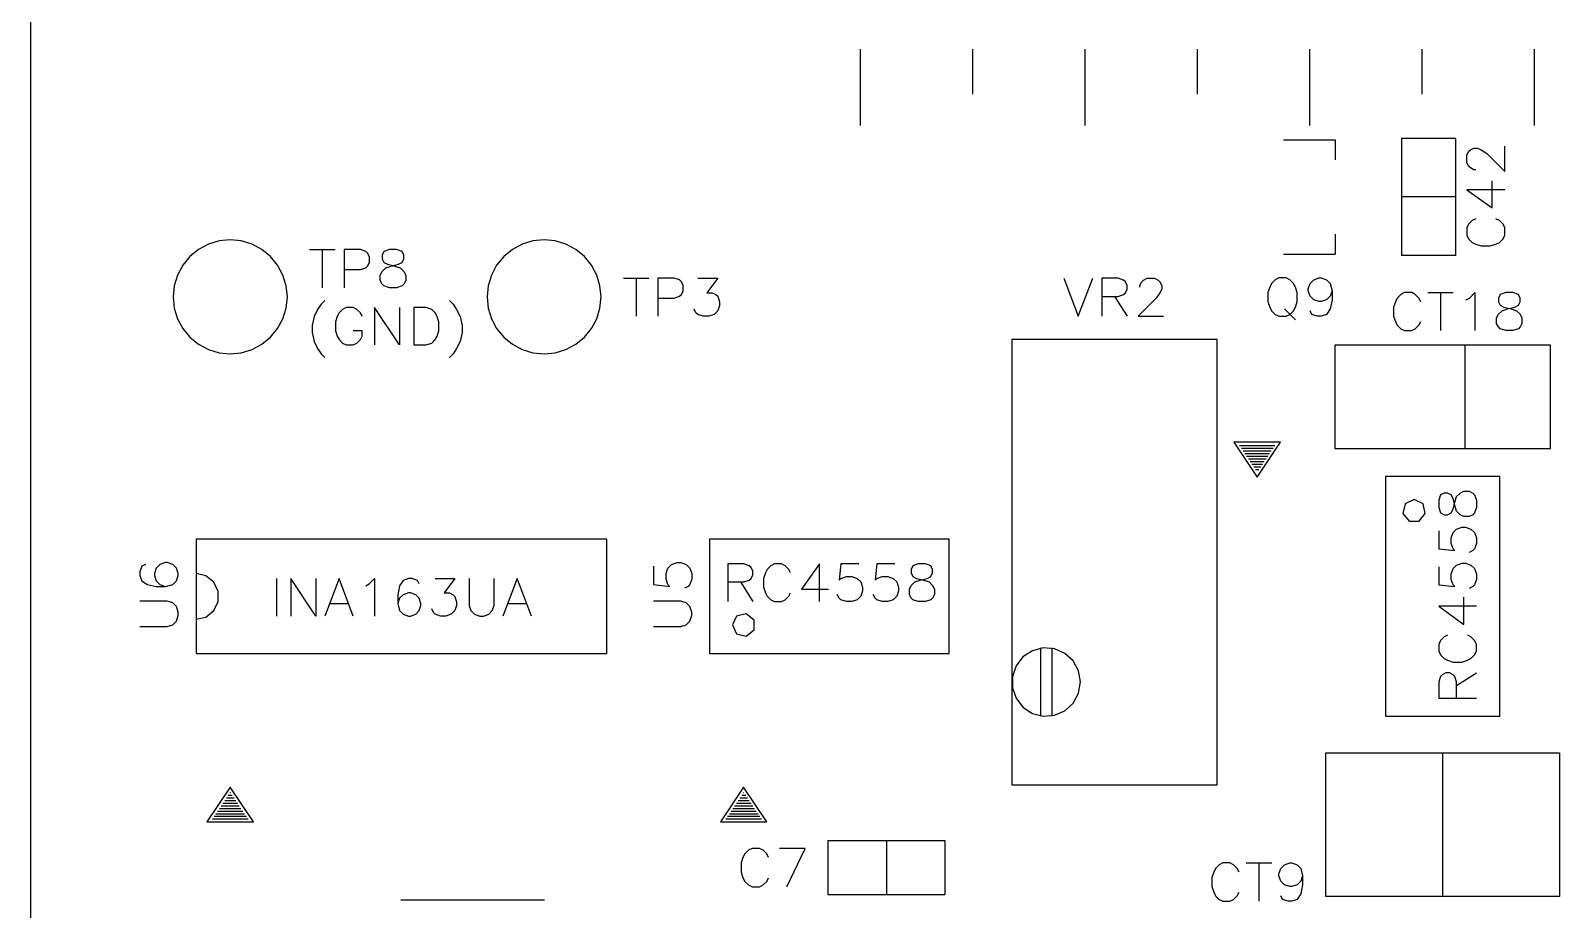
# Model space of a CAD drawing. Extents: x 295 to 953, y 10 to 290.
# Drawn here: x 580.5 to 648.5, y 142.3 to 181.4 of the extents above; entities that cross this region are included whole.
import ezdxf

# ---------------------------------------------------------------- set-up
doc = ezdxf.new("R2010")
doc.units = 0
doc.header["$LTSCALE"] = 5
doc.header["$MEASUREMENT"] = 0
doc.layers.add('130409_DV-DPH-A6_TSK', color=10, linetype='CONTINUOUS')

msp = doc.modelspace()

# ---------------------------------------------------------------- linework, layer by layer
at = {"layer": '130409_DV-DPH-A6_TSK', "color": 7}
for p, q in [((580.478, 263.877), (580.478, 75.882)), ((580.478, 263.877), (580.478, 75.882)), ((617.414, 180.601), (617.414, 177.197)), ((622.413, 180.601), (622.413, 178.599)), ((627.417, 180.601), (627.417, 177.197)), ((632.415, 180.601), (632.415, 178.599)), ((637.414, 180.601), (637.414, 177.197)), ((642.413, 180.601), (642.413, 178.599)), ((647.417, 180.601), (647.417, 177.197)), ((636.256, 176.567), (638.557, 176.567)), ((638.557, 176.567), (638.557, 175.668)), ((641.504, 176.618), (641.504, 171.421)), ((643.906, 176.618), (641.504, 176.618)), ((643.906, 176.618), (643.906, 171.421)), ((644.414, 175.876), (644.496, 176.039)), ((644.414, 175.551), (644.414, 175.876)), ((644.496, 176.039), (644.577, 176.12)), ((644.577, 176.12), (644.734, 176.196)), ((644.734, 176.196), (644.897, 176.196)), ((644.897, 176.196), (645.06, 176.12)), ((645.06, 176.12), (645.303, 175.958)), ((645.303, 175.958), (646.111, 175.15)), ((646.111, 175.15), (646.111, 176.278)), ((644.496, 175.394), (644.414, 175.551)), ((644.577, 175.312), (644.496, 175.394)), ((644.734, 175.231), (644.577, 175.312)), ((644.816, 175.231), (644.734, 175.231)), ((646.111, 174.342), (644.414, 174.342)), ((644.414, 174.342), (645.542, 173.534)), ((645.542, 173.534), (645.542, 174.743)), ((643.906, 174.022), (641.504, 174.022)), ((644.658, 172.97), (644.496, 172.808)), ((644.816, 173.052), (644.658, 172.97)), ((645.867, 172.97), (645.705, 173.052)), ((646.03, 172.808), (645.867, 172.97)), ((638.557, 172.371), (638.557, 171.472)), ((644.496, 172.808), (644.414, 172.645)), ((644.414, 172.645), (644.414, 172.325)), ((644.414, 172.325), (644.496, 172.163)), ((646.111, 172.645), (646.03, 172.808)), ((646.03, 172.163), (646.111, 172.325)), ((646.111, 172.325), (646.111, 172.645)), ((587.955, 171.685), (587.569, 171.37)), ((588.392, 171.919), (587.955, 171.685)), ((588.87, 172.066), (588.392, 171.919)), ((589.368, 172.117), (588.87, 172.066)), ((589.86, 172.066), (589.368, 172.117)), ((590.338, 171.919), (589.86, 172.066)), ((590.775, 171.685), (590.338, 171.919)), ((591.161, 171.37), (590.775, 171.685)), ((592.898, 171.68), (594.031, 171.68)), ((593.462, 171.68), (593.462, 169.983)), ((595.159, 171.68), (594.432, 171.68)), ((594.432, 171.68), (594.432, 169.983)), ((595.403, 171.599), (595.159, 171.68)), ((595.484, 171.518), (595.403, 171.599)), ((595.565, 171.355), (595.484, 171.518)), ((596.21, 171.599), (596.129, 171.436)), ((596.454, 171.68), (596.21, 171.599)), ((596.774, 171.68), (596.454, 171.68)), ((597.018, 171.599), (596.774, 171.68)), ((597.099, 171.436), (597.018, 171.599)), ((601.925, 171.685), (601.539, 171.37)), ((602.362, 171.919), (601.925, 171.685)), ((602.84, 172.066), (602.362, 171.919)), ((603.338, 172.117), (602.84, 172.066)), ((603.83, 172.066), (603.338, 172.117)), ((604.308, 171.919), (603.83, 172.066)), ((604.745, 171.685), (604.308, 171.919)), ((605.131, 171.37), (604.745, 171.685)), ((644.496, 172.163), (644.658, 172)), ((644.658, 172), (644.816, 171.919)), ((644.816, 171.919), (645.06, 171.843)), ((645.06, 171.843), (645.461, 171.843)), ((645.461, 171.843), (645.705, 171.919)), ((645.705, 171.919), (645.867, 172)), ((645.867, 172), (646.03, 172.163)), ((587.254, 170.984), (587.021, 170.547)), ((587.569, 171.37), (587.254, 170.984)), ((591.476, 170.984), (591.161, 171.37)), ((591.709, 170.547), (591.476, 170.984)), ((595.159, 170.791), (595.403, 170.872)), ((595.403, 170.872), (595.484, 170.949)), ((595.484, 170.949), (595.565, 171.111)), ((595.565, 171.111), (595.565, 171.355)), ((596.129, 171.436), (596.129, 171.274)), ((596.129, 171.274), (596.21, 171.111)), ((596.129, 170.71), (596.292, 170.872)), ((596.21, 171.111), (596.373, 171.03)), ((596.292, 170.872), (596.535, 170.949)), ((596.373, 171.03), (596.698, 170.949)), ((596.535, 170.949), (596.855, 171.03)), ((596.698, 170.949), (596.937, 170.872)), ((596.855, 171.03), (597.018, 171.111)), ((596.937, 170.872), (597.099, 170.71)), ((597.018, 171.111), (597.099, 171.274)), ((597.099, 171.274), (597.099, 171.436)), ((601.224, 170.984), (600.991, 170.547)), ((601.539, 171.37), (601.224, 170.984)), ((605.446, 170.984), (605.131, 171.37)), ((605.679, 170.547), (605.446, 170.984)), ((636.256, 171.472), (638.557, 171.472)), ((643.906, 171.421), (641.504, 171.421)), ((587.021, 170.547), (586.873, 170.07)), ((591.857, 170.07), (591.709, 170.547)), ((594.432, 170.791), (595.159, 170.791)), ((596.048, 170.547), (596.129, 170.71)), ((596.048, 170.303), (596.048, 170.547)), ((596.129, 170.141), (596.048, 170.303)), ((597.099, 170.71), (597.181, 170.547)), ((597.181, 170.303), (597.099, 170.141)), ((597.181, 170.547), (597.181, 170.303)), ((600.991, 170.547), (600.843, 170.07)), ((605.827, 170.07), (605.679, 170.547)), ((606.868, 170.41), (608.001, 170.41)), ((607.432, 170.41), (607.432, 168.713)), ((609.129, 170.41), (608.402, 170.41)), ((608.402, 170.41), (608.402, 168.713)), ((609.373, 170.329), (609.129, 170.41)), ((609.454, 170.248), (609.373, 170.329)), ((609.535, 170.085), (609.454, 170.248)), ((610.18, 170.41), (611.069, 170.41)), ((611.069, 170.41), (610.587, 169.76)), ((626.472, 170.405), (627.122, 168.713)), ((627.122, 168.713), (627.767, 170.405)), ((628.895, 170.405), (628.169, 170.405)), ((628.169, 170.405), (628.169, 168.713)), ((629.139, 170.324), (628.895, 170.405)), ((629.22, 170.248), (629.139, 170.324)), ((629.301, 170.085), (629.22, 170.248)), ((629.865, 170.085), (629.947, 170.248)), ((629.947, 170.248), (630.028, 170.324)), ((630.028, 170.324), (630.19, 170.405)), ((630.19, 170.405), (630.51, 170.405)), ((630.51, 170.405), (630.673, 170.324)), ((630.673, 170.324), (630.754, 170.248)), ((630.754, 170.248), (630.836, 170.085)), ((635.728, 170.176), (635.646, 170.014)), ((635.89, 170.339), (635.728, 170.176)), ((636.053, 170.42), (635.89, 170.339)), ((636.378, 170.42), (636.053, 170.42)), ((636.54, 170.339), (636.378, 170.42)), ((636.703, 170.176), (636.54, 170.339)), ((636.784, 170.014), (636.703, 170.176)), ((637.358, 169.933), (637.44, 170.176)), ((637.44, 170.176), (637.602, 170.339)), ((637.602, 170.339), (637.846, 170.42)), ((637.846, 170.42), (637.927, 170.42)), ((637.927, 170.42), (638.171, 170.339)), ((638.171, 170.339), (638.334, 170.176)), ((638.334, 170.176), (638.415, 169.851)), ((586.873, 170.07), (586.828, 169.577)), ((586.828, 169.577), (586.873, 169.079)), ((591.908, 169.577), (591.857, 170.07)), ((591.857, 169.079), (591.908, 169.577)), ((596.21, 170.06), (596.129, 170.141)), ((596.454, 169.983), (596.21, 170.06)), ((596.774, 169.983), (596.454, 169.983)), ((597.018, 170.06), (596.774, 169.983)), ((597.099, 170.141), (597.018, 170.06)), ((600.843, 170.07), (600.798, 169.577)), ((600.798, 169.577), (600.843, 169.079)), ((605.878, 169.577), (605.827, 170.07)), ((605.827, 169.079), (605.878, 169.577)), ((608.402, 169.521), (609.129, 169.521)), ((609.129, 169.521), (609.373, 169.602)), ((609.373, 169.602), (609.454, 169.679)), ((609.454, 169.679), (609.535, 169.841)), ((609.535, 169.841), (609.535, 170.085)), ((610.587, 169.76), (610.825, 169.76)), ((610.825, 169.76), (610.988, 169.679)), ((610.988, 169.679), (611.069, 169.602)), ((611.069, 169.602), (611.151, 169.359)), ((628.169, 169.597), (628.895, 169.597)), ((628.732, 169.597), (629.301, 168.713)), ((628.895, 169.597), (629.139, 169.679)), ((629.139, 169.679), (629.22, 169.76)), ((629.22, 169.76), (629.301, 169.922)), ((629.301, 169.922), (629.301, 170.085)), ((630.592, 169.516), (629.784, 168.713)), ((629.865, 170.004), (629.865, 170.085)), ((630.754, 169.76), (630.592, 169.516)), ((630.836, 169.922), (630.754, 169.76)), ((630.836, 170.085), (630.836, 169.922)), ((635.646, 170.014), (635.565, 169.77)), ((635.565, 169.77), (635.565, 169.364)), ((636.866, 169.77), (636.784, 170.014)), ((636.866, 169.364), (636.866, 169.77)), ((637.358, 169.851), (637.358, 169.933)), ((637.44, 169.608), (637.358, 169.851)), ((637.602, 169.445), (637.44, 169.608)), ((638.334, 169.608), (638.171, 169.445)), ((638.415, 169.851), (638.334, 169.608)), ((638.415, 169.851), (638.415, 169.445)), ((641.321, 169.521), (641.239, 169.359)), ((641.483, 169.684), (641.321, 169.521)), ((641.641, 169.765), (641.483, 169.684)), ((641.966, 169.765), (641.641, 169.765)), ((642.123, 169.684), (641.966, 169.765)), ((642.286, 169.521), (642.123, 169.684)), ((642.367, 169.359), (642.286, 169.521)), ((642.687, 169.765), (643.815, 169.765)), ((643.251, 169.765), (643.251, 168.073)), ((644.379, 169.44), (644.536, 169.521)), ((644.536, 169.521), (644.78, 169.765)), ((644.78, 169.765), (644.78, 168.073)), ((645.903, 169.684), (645.827, 169.521)), ((645.827, 169.521), (645.827, 169.359)), ((646.147, 169.765), (645.903, 169.684)), ((646.467, 169.765), (646.147, 169.765)), ((646.711, 169.684), (646.467, 169.765)), ((646.792, 169.521), (646.711, 169.684)), ((646.792, 169.359), (646.792, 169.521)), ((586.873, 169.079), (587.021, 168.602)), ((591.709, 168.602), (591.857, 169.079)), ((593.254, 169.018), (593.096, 168.703)), ((593.411, 169.257), (593.254, 169.018)), ((593.574, 169.414), (593.411, 169.257)), ((594.209, 168.861), (594.128, 168.703)), ((594.366, 169.018), (594.209, 168.861)), ((594.524, 169.1), (594.366, 169.018)), ((594.844, 169.1), (594.524, 169.1)), ((595.001, 169.018), (594.844, 169.1)), ((595.159, 168.861), (595.001, 169.018)), ((595.24, 168.703), (595.159, 168.861)), ((596.906, 167.433), (595.794, 169.1)), ((595.794, 169.1), (595.794, 167.433)), ((596.906, 169.1), (596.906, 167.433)), ((597.541, 169.1), (597.541, 167.433)), ((598.095, 169.1), (597.541, 169.1)), ((598.334, 169.018), (598.095, 169.1)), ((598.491, 168.861), (598.334, 169.018)), ((598.573, 168.703), (598.491, 168.861)), ((599.126, 169.414), (599.289, 169.257)), ((599.289, 169.257), (599.446, 169.018)), ((599.446, 169.018), (599.604, 168.703)), ((600.843, 169.079), (600.991, 168.602)), ((605.679, 168.602), (605.827, 169.079)), ((610.099, 168.871), (610.018, 169.033)), ((610.18, 168.79), (610.099, 168.871)), ((611.069, 168.952), (610.907, 168.79)), ((611.151, 169.196), (611.069, 168.952)), ((611.151, 169.359), (611.151, 169.196)), ((635.565, 169.364), (635.646, 169.12)), ((635.646, 169.12), (635.728, 168.957)), ((635.728, 168.957), (635.89, 168.795)), ((635.89, 168.795), (636.053, 168.713)), ((636.297, 169.039), (636.784, 168.551)), ((636.378, 168.713), (636.54, 168.795)), ((636.54, 168.795), (636.703, 168.957)), ((636.703, 168.957), (636.784, 169.12)), ((636.784, 169.12), (636.866, 169.364)), ((637.521, 168.795), (637.44, 168.957)), ((637.765, 168.713), (637.521, 168.795)), ((637.846, 169.364), (637.602, 169.445)), ((637.927, 169.364), (637.846, 169.364)), ((638.171, 169.445), (637.927, 169.364)), ((638.171, 168.795), (637.927, 168.713)), ((638.334, 169.039), (638.171, 168.795)), ((638.415, 169.445), (638.334, 169.039)), ((641.239, 169.359), (641.158, 169.12)), ((641.158, 169.12), (641.158, 168.719)), ((645.745, 168.637), (645.827, 168.8)), ((645.827, 169.359), (645.903, 169.201)), ((645.827, 168.8), (645.984, 168.957)), ((645.903, 169.201), (646.065, 169.12)), ((645.984, 168.957), (646.228, 169.039)), ((646.065, 169.12), (646.385, 169.039)), ((646.228, 169.039), (646.548, 169.12)), ((646.385, 169.039), (646.629, 168.957)), ((646.548, 169.12), (646.711, 169.201)), ((646.629, 168.957), (646.792, 168.8)), ((646.711, 169.201), (646.792, 169.359)), ((646.792, 168.8), (646.868, 168.637)), ((587.021, 168.602), (587.254, 168.165)), ((587.254, 168.165), (587.569, 167.779)), ((591.161, 167.779), (591.476, 168.165)), ((591.476, 168.165), (591.709, 168.602)), ((593.096, 168.703), (593.015, 168.307)), ((593.015, 168.307), (593.015, 167.987)), ((594.128, 168.703), (594.046, 168.465)), ((594.046, 168.465), (594.046, 168.068)), ((598.654, 168.465), (598.573, 168.703)), ((598.654, 168.068), (598.654, 168.465)), ((599.604, 168.703), (599.685, 168.307)), ((599.685, 168.307), (599.685, 167.987)), ((600.991, 168.602), (601.224, 168.165)), ((601.224, 168.165), (601.539, 167.779)), ((605.131, 167.779), (605.446, 168.165)), ((605.446, 168.165), (605.679, 168.602)), ((610.424, 168.713), (610.18, 168.79)), ((610.668, 168.713), (610.424, 168.713)), ((610.907, 168.79), (610.668, 168.713)), ((629.784, 168.713), (630.917, 168.713)), ((636.053, 168.713), (636.378, 168.713)), ((637.927, 168.713), (637.765, 168.713)), ((641.158, 168.719), (641.239, 168.475)), ((641.239, 168.475), (641.321, 168.317)), ((641.321, 168.317), (641.483, 168.155)), ((641.483, 168.155), (641.641, 168.073)), ((641.966, 168.073), (642.123, 168.155)), ((642.123, 168.155), (642.286, 168.317)), ((642.286, 168.317), (642.367, 168.475)), ((645.745, 168.393), (645.745, 168.637)), ((645.827, 168.236), (645.745, 168.393)), ((645.903, 168.155), (645.827, 168.236)), ((646.147, 168.073), (645.903, 168.155)), ((646.711, 168.155), (646.467, 168.073)), ((646.792, 168.236), (646.711, 168.155)), ((646.868, 168.393), (646.792, 168.236)), ((646.868, 168.637), (646.868, 168.393)), ((587.569, 167.779), (587.955, 167.464)), ((587.955, 167.464), (588.392, 167.23)), ((590.338, 167.23), (590.775, 167.464)), ((590.775, 167.464), (591.161, 167.779)), ((593.015, 167.987), (593.096, 167.591)), ((593.096, 167.591), (593.254, 167.271)), ((594.046, 168.068), (594.128, 167.83)), ((594.128, 167.83), (594.209, 167.672)), ((594.209, 167.672), (594.366, 167.509)), ((594.366, 167.509), (594.524, 167.433)), ((594.524, 167.433), (594.844, 167.433)), ((595.24, 168.068), (594.844, 168.068)), ((594.844, 167.433), (595.001, 167.509)), ((595.001, 167.509), (595.159, 167.672)), ((595.159, 167.672), (595.24, 167.83)), ((595.24, 167.83), (595.24, 168.068)), ((597.541, 167.433), (598.095, 167.433)), ((598.095, 167.433), (598.334, 167.509)), ((598.334, 167.509), (598.491, 167.672)), ((598.491, 167.672), (598.573, 167.83)), ((598.573, 167.83), (598.654, 168.068)), ((599.604, 167.591), (599.446, 167.271)), ((599.685, 167.987), (599.604, 167.591)), ((601.539, 167.779), (601.925, 167.464)), ((601.925, 167.464), (602.362, 167.23)), ((604.308, 167.23), (604.745, 167.464)), ((604.745, 167.464), (605.131, 167.779)), ((633.31, 167.672), (624.166, 167.672)), ((624.166, 167.672), (624.166, 147.86)), ((633.31, 147.86), (633.31, 167.672)), ((641.641, 168.073), (641.966, 168.073)), ((646.467, 168.073), (646.147, 168.073)), ((588.392, 167.23), (588.87, 167.083)), ((588.87, 167.083), (589.368, 167.037)), ((589.368, 167.037), (589.86, 167.083)), ((589.86, 167.083), (590.338, 167.23)), ((593.254, 167.271), (593.411, 167.037)), ((593.411, 167.037), (593.574, 166.874)), ((599.289, 167.037), (599.126, 166.874)), ((599.446, 167.271), (599.289, 167.037)), ((602.362, 167.23), (602.84, 167.083)), ((602.84, 167.083), (603.338, 167.037)), ((603.338, 167.037), (603.83, 167.083)), ((603.83, 167.083), (604.308, 167.23)), ((638.542, 167.428), (638.542, 162.831)), ((642.139, 167.428), (638.542, 167.428)), ((642.738, 167.428), (642.139, 167.428)), ((643.84, 167.428), (642.738, 167.428)), ((644.74, 167.428), (643.84, 167.428)), ((644.338, 162.831), (644.338, 167.428)), ((648.138, 167.428), (644.74, 167.428)), ((648.138, 162.831), (648.138, 167.428)), ((636.119, 163.1), (634.051, 163.1)), ((634.051, 163.1), (635.082, 161.551)), ((634.3, 162.953), (635.87, 162.953)), ((634.381, 162.836), (635.789, 162.836)), ((634.458, 162.714), (635.712, 162.714)), ((635.082, 161.551), (636.119, 163.1)), ((638.542, 162.831), (642.139, 162.831)), ((642.139, 162.831), (642.738, 162.831)), ((642.738, 162.831), (643.84, 162.831)), ((643.84, 162.831), (644.74, 162.831)), ((644.74, 162.831), (648.138, 162.831)), ((634.539, 162.597), (635.631, 162.597)), ((634.615, 162.48), (635.555, 162.48)), ((634.691, 162.363), (635.479, 162.363)), ((634.773, 162.247), (635.397, 162.247)), ((634.849, 162.13), (635.321, 162.13)), ((634.93, 162.013), (635.24, 162.013)), ((635.006, 161.896), (635.164, 161.896)), ((640.803, 161.576), (640.803, 152.432)), ((645.883, 161.576), (640.803, 161.576)), ((645.883, 150.908), (645.883, 161.576)), ((643.241, 160.763), (643.165, 160.519)), ((643.404, 160.839), (643.241, 160.763)), ((643.561, 160.839), (643.404, 160.839)), ((643.724, 160.763), (643.561, 160.839)), ((643.805, 160.601), (643.724, 160.763)), ((643.881, 160.443), (643.962, 160.682)), ((643.962, 160.682), (644.125, 160.839)), ((644.125, 160.839), (644.282, 160.921)), ((644.282, 160.921), (644.521, 160.921)), ((644.521, 160.921), (644.684, 160.839)), ((644.684, 160.839), (644.765, 160.763)), ((644.765, 160.763), (644.841, 160.519)), ((641.671, 160.367), (641.575, 159.935)), ((642.073, 160.56), (641.671, 160.367)), ((642.469, 160.367), (642.073, 160.56)), ((642.565, 159.935), (642.469, 160.367)), ((643.165, 160.519), (643.165, 160.199)), ((643.165, 160.199), (643.241, 159.961)), ((643.241, 159.961), (643.404, 159.879)), ((643.561, 159.879), (643.724, 159.961)), ((643.724, 159.961), (643.805, 160.123)), ((643.881, 160.281), (643.805, 160.601)), ((643.805, 160.123), (643.881, 160.443)), ((643.962, 160.042), (643.881, 160.281)), ((644.125, 159.879), (643.962, 160.042)), ((644.765, 159.961), (644.684, 159.879)), ((644.841, 160.199), (644.765, 159.961)), ((644.841, 160.519), (644.841, 160.199)), ((641.575, 159.935), (641.849, 159.59)), ((641.849, 159.59), (642.291, 159.59)), ((642.291, 159.59), (642.565, 159.935)), ((643.404, 159.879), (643.561, 159.879)), ((643.962, 159.239), (644.201, 159.321)), ((644.282, 159.803), (644.125, 159.879)), ((644.201, 159.321), (644.364, 159.321)), ((644.521, 159.803), (644.282, 159.803)), ((644.364, 159.321), (644.602, 159.239)), ((644.684, 159.879), (644.521, 159.803)), ((606.132, 158.782), (587.844, 158.782)), ((587.844, 158.782), (587.844, 153.702)), ((606.132, 153.702), (606.132, 158.782)), ((621.372, 158.782), (610.704, 158.782)), ((610.704, 158.782), (610.704, 153.702)), ((621.372, 153.702), (621.372, 158.782)), ((643.165, 159.163), (643.165, 158.36)), ((643.724, 158.843), (643.805, 159.082)), ((643.724, 158.599), (643.724, 158.843)), ((643.805, 158.36), (643.724, 158.599)), ((643.805, 159.082), (643.962, 159.239)), ((644.602, 159.239), (644.765, 159.082)), ((644.765, 159.082), (644.841, 158.843)), ((644.841, 158.599), (644.765, 158.36)), ((644.841, 158.843), (644.841, 158.599)), ((643.165, 158.36), (643.881, 158.279)), ((643.881, 158.279), (643.805, 158.36)), ((644.684, 158.279), (644.521, 158.198)), ((644.765, 158.36), (644.684, 158.279)), ((585.425, 157.583), (585.344, 157.339)), ((585.344, 157.339), (585.344, 157.177)), ((585.588, 157.664), (585.425, 157.583)), ((586.076, 157.502), (585.994, 157.258)), ((585.994, 157.258), (585.994, 157.177)), ((586.238, 157.664), (586.076, 157.502)), ((586.482, 157.746), (586.238, 157.664)), ((586.563, 157.746), (586.482, 157.746)), ((586.807, 157.664), (586.563, 157.746)), ((586.97, 157.502), (586.807, 157.664)), ((587.051, 157.258), (586.97, 157.502)), ((587.051, 157.177), (587.051, 157.258)), ((588.28, 157.156), (587.844, 157.258)), ((608.204, 157.583), (608.204, 156.77)), ((608.773, 157.258), (608.854, 157.502)), ((608.773, 157.014), (608.773, 157.258)), ((608.854, 157.502), (609.017, 157.664)), ((609.017, 157.664), (609.261, 157.746)), ((609.261, 157.746), (609.423, 157.746)), ((609.423, 157.746), (609.667, 157.664)), ((609.667, 157.664), (609.83, 157.502)), ((609.83, 157.502), (609.911, 157.258)), ((609.911, 157.258), (609.911, 157.014)), ((612.233, 157.685), (611.511, 157.685)), ((611.511, 157.685), (611.511, 156.008)), ((612.471, 157.609), (612.233, 157.685)), ((612.553, 157.527), (612.471, 157.609)), ((612.634, 157.365), (612.553, 157.527)), ((612.634, 157.207), (612.634, 157.365)), ((613.193, 157.289), (613.111, 157.045)), ((613.274, 157.446), (613.193, 157.289)), ((613.432, 157.609), (613.274, 157.446)), ((613.594, 157.685), (613.432, 157.609)), ((613.914, 157.685), (613.594, 157.685)), ((614.077, 157.609), (613.914, 157.685)), ((614.234, 157.446), (614.077, 157.609)), ((614.315, 157.289), (614.234, 157.446)), ((615.596, 157.685), (614.793, 156.567)), ((615.596, 156.008), (615.596, 157.685)), ((616.556, 157.685), (616.474, 156.968)), ((617.353, 157.685), (616.556, 157.685)), ((618.156, 157.685), (618.075, 156.968)), ((618.959, 157.685), (618.156, 157.685)), ((619.756, 157.609), (619.675, 157.446)), ((619.675, 157.446), (619.675, 157.289)), ((619.675, 157.289), (619.756, 157.126)), ((619.995, 157.685), (619.756, 157.609)), ((620.315, 157.685), (619.995, 157.685)), ((620.559, 157.609), (620.315, 157.685)), ((620.635, 157.446), (620.559, 157.609)), ((620.559, 157.126), (620.635, 157.289)), ((620.635, 157.289), (620.635, 157.446)), ((643.165, 157.558), (643.165, 156.76)), ((643.724, 157.238), (643.805, 157.482)), ((643.724, 156.999), (643.724, 157.238)), ((643.805, 157.482), (643.962, 157.639)), ((643.962, 157.639), (644.201, 157.72)), ((644.201, 157.72), (644.364, 157.72)), ((644.364, 157.72), (644.602, 157.639)), ((644.602, 157.639), (644.765, 157.482)), ((644.765, 157.482), (644.841, 157.238)), ((644.841, 157.238), (644.841, 156.999)), ((585.344, 157.177), (585.425, 156.933)), ((585.425, 156.933), (585.669, 156.77)), ((585.669, 156.77), (586.076, 156.689)), ((585.994, 157.177), (586.076, 156.933)), ((586.076, 156.933), (586.238, 156.77)), ((586.076, 156.689), (586.482, 156.689)), ((586.238, 156.77), (586.482, 156.689)), ((586.482, 156.689), (586.807, 156.77)), ((586.807, 156.77), (586.97, 156.933)), ((586.97, 156.933), (587.051, 157.177)), ((588.636, 156.872), (588.28, 157.156)), ((588.829, 156.466), (588.636, 156.872)), ((591.43, 157.035), (591.43, 155.368)), ((593.178, 155.368), (592.065, 157.035)), ((592.065, 157.035), (592.065, 155.368)), ((593.178, 157.035), (593.178, 155.368)), ((594.209, 157.035), (593.574, 155.368)), ((594.844, 155.368), (594.209, 157.035)), ((595.398, 156.714), (595.555, 156.796)), ((595.555, 156.796), (595.794, 157.035)), ((595.794, 157.035), (595.794, 155.368)), ((596.906, 156.714), (596.825, 156.318)), ((597.064, 156.953), (596.906, 156.714)), ((597.303, 157.035), (597.064, 156.953)), ((597.46, 157.035), (597.303, 157.035)), ((597.699, 156.953), (597.46, 157.035)), ((597.78, 156.796), (597.699, 156.953)), ((598.491, 157.035), (599.365, 157.035)), ((599.365, 157.035), (598.893, 156.4)), ((600, 157.035), (600, 155.841)), ((601.113, 155.841), (601.113, 157.035)), ((602.144, 157.035), (601.509, 155.368)), ((602.779, 155.368), (602.144, 157.035)), ((608.204, 156.77), (608.936, 156.689)), ((608.854, 156.77), (608.773, 157.014)), ((608.936, 156.689), (608.854, 156.77)), ((609.749, 156.689), (609.586, 156.608)), ((609.83, 156.77), (609.749, 156.689)), ((609.911, 157.014), (609.83, 156.77)), ((611.511, 156.887), (612.233, 156.887)), ((612.075, 156.887), (612.634, 156.008)), ((612.233, 156.887), (612.471, 156.968)), ((612.471, 156.968), (612.553, 157.045)), ((612.553, 157.045), (612.634, 157.207)), ((613.111, 157.045), (613.111, 156.648)), ((613.111, 156.648), (613.193, 156.405)), ((614.793, 156.567), (615.997, 156.567)), ((616.474, 156.968), (616.556, 157.045)), ((616.556, 157.045), (616.794, 157.126)), ((616.794, 157.126), (617.033, 157.126)), ((617.033, 157.126), (617.277, 157.045)), ((617.277, 157.045), (617.435, 156.887)), ((617.435, 156.887), (617.516, 156.648)), ((617.516, 156.648), (617.516, 156.486)), ((618.075, 156.968), (618.156, 157.045)), ((618.156, 157.045), (618.395, 157.126)), ((618.395, 157.126), (618.639, 157.126)), ((618.639, 157.126), (618.877, 157.045)), ((618.877, 157.045), (619.035, 156.887)), ((619.035, 156.887), (619.116, 156.648)), ((619.116, 156.648), (619.116, 156.486)), ((619.599, 156.567), (619.675, 156.725)), ((619.599, 156.328), (619.599, 156.567)), ((619.675, 156.725), (619.837, 156.887)), ((619.756, 157.126), (619.919, 157.045)), ((619.837, 156.887), (620.076, 156.968)), ((619.919, 157.045), (620.239, 156.968)), ((620.076, 156.968), (620.396, 157.045)), ((620.239, 156.968), (620.477, 156.887)), ((620.396, 157.045), (620.559, 157.126)), ((620.477, 156.887), (620.635, 156.725)), ((620.635, 156.725), (620.716, 156.567)), ((620.716, 156.567), (620.716, 156.328)), ((643.165, 156.76), (643.881, 156.679)), ((643.805, 156.76), (643.724, 156.999)), ((643.881, 156.679), (643.805, 156.76)), ((644.684, 156.679), (644.521, 156.598)), ((644.765, 156.76), (644.684, 156.679)), ((644.841, 156.999), (644.765, 156.76)), ((586.563, 156.034), (585.344, 156.034)), ((586.807, 155.952), (586.563, 156.034)), ((586.97, 155.79), (586.807, 155.952)), ((588.636, 155.607), (588.829, 156.013)), ((588.829, 156.013), (588.829, 156.466)), ((593.813, 155.922), (594.605, 155.922)), ((596.825, 156.318), (596.825, 155.922)), ((596.906, 156.161), (596.825, 155.922)), ((596.825, 155.922), (596.906, 155.607)), ((597.064, 156.318), (596.906, 156.161)), ((597.303, 156.4), (597.064, 156.318)), ((597.384, 156.4), (597.303, 156.4)), ((597.623, 156.318), (597.384, 156.4)), ((597.78, 156.161), (597.623, 156.318)), ((597.856, 155.922), (597.78, 156.161)), ((597.856, 155.841), (597.856, 155.922)), ((598.893, 156.4), (599.126, 156.4)), ((599.126, 156.4), (599.289, 156.318)), ((599.289, 156.318), (599.365, 156.242)), ((599.365, 156.242), (599.446, 156.003)), ((599.446, 156.003), (599.446, 155.841)), ((601.748, 155.922), (602.54, 155.922)), ((609.423, 156.034), (608.204, 156.034)), ((609.667, 155.952), (609.423, 156.034)), ((609.83, 155.79), (609.667, 155.952)), ((613.193, 156.405), (613.274, 156.247)), ((613.274, 156.247), (613.432, 156.085)), ((613.432, 156.085), (613.594, 156.008)), ((613.594, 156.008), (613.914, 156.008)), ((613.914, 156.008), (614.077, 156.085)), ((614.077, 156.085), (614.234, 156.247)), ((614.234, 156.247), (614.315, 156.405)), ((616.474, 156.166), (616.393, 156.328)), ((616.556, 156.085), (616.474, 156.166)), ((616.794, 156.008), (616.556, 156.085)), ((617.033, 156.008), (616.794, 156.008)), ((617.277, 156.085), (617.033, 156.008)), ((617.435, 156.247), (617.277, 156.085)), ((617.516, 156.486), (617.435, 156.247)), ((618.075, 156.166), (617.993, 156.328)), ((618.156, 156.085), (618.075, 156.166)), ((618.395, 156.008), (618.156, 156.085)), ((618.639, 156.008), (618.395, 156.008)), ((618.877, 156.085), (618.639, 156.008)), ((619.035, 156.247), (618.877, 156.085)), ((619.116, 156.486), (619.035, 156.247)), ((619.675, 156.166), (619.599, 156.328)), ((619.756, 156.085), (619.675, 156.166)), ((619.995, 156.008), (619.756, 156.085)), ((620.315, 156.008), (619.995, 156.008)), ((620.559, 156.085), (620.315, 156.008)), ((620.635, 156.166), (620.559, 156.085)), ((620.716, 156.328), (620.635, 156.166)), ((644.282, 154.997), (644.282, 156.201)), ((587.051, 155.546), (586.97, 155.79)), ((586.97, 155.14), (587.051, 155.384)), ((587.051, 155.384), (587.051, 155.546)), ((587.844, 155.226), (588.28, 155.323)), ((588.28, 155.323), (588.636, 155.607)), ((596.906, 155.607), (597.064, 155.444)), ((597.064, 155.444), (597.303, 155.368)), ((597.303, 155.368), (597.384, 155.368)), ((597.384, 155.368), (597.623, 155.444)), ((597.623, 155.444), (597.78, 155.607)), ((597.78, 155.607), (597.856, 155.841)), ((598.415, 155.526), (598.334, 155.683)), ((598.491, 155.444), (598.415, 155.526)), ((598.73, 155.368), (598.491, 155.444)), ((598.969, 155.368), (598.73, 155.368)), ((599.208, 155.444), (598.969, 155.368)), ((599.365, 155.607), (599.208, 155.444)), ((599.446, 155.841), (599.365, 155.607)), ((600, 155.841), (600.081, 155.607)), ((600.081, 155.607), (600.239, 155.444)), ((600.239, 155.444), (600.478, 155.368)), ((600.478, 155.368), (600.635, 155.368)), ((600.635, 155.368), (600.874, 155.444)), ((600.874, 155.444), (601.031, 155.607)), ((601.031, 155.607), (601.113, 155.841)), ((609.911, 155.546), (609.83, 155.79)), ((609.83, 155.14), (609.911, 155.384)), ((609.911, 155.384), (609.911, 155.546)), ((611.908, 155.368), (611.72, 154.972)), ((612.339, 155.465), (611.908, 155.368)), ((612.685, 155.19), (612.339, 155.465)), ((612.685, 154.749), (612.685, 155.19)), ((644.841, 155.8), (643.165, 155.8)), ((643.165, 155.8), (644.282, 154.997)), ((585.344, 154.896), (586.563, 154.896)), ((586.563, 154.896), (586.807, 154.977)), ((586.807, 154.977), (586.97, 155.14)), ((608.204, 154.896), (609.423, 154.896)), ((609.423, 154.896), (609.667, 154.977)), ((609.667, 154.977), (609.83, 155.14)), ((611.72, 154.972), (611.908, 154.571)), ((611.908, 154.571), (612.339, 154.474)), ((612.339, 154.474), (612.685, 154.749)), ((643.561, 154.52), (643.404, 154.439)), ((644.602, 154.439), (644.445, 154.52)), ((625.075, 153.824), (624.653, 153.55)), ((625.563, 153.946), (625.075, 153.824)), ((625.436, 153.956), (625.436, 150.908)), ((626.06, 153.905), (625.563, 153.946)), ((625.944, 153.956), (625.944, 150.908)), ((626.523, 153.707), (626.06, 153.905)), ((643.241, 154.281), (643.165, 154.119)), ((643.165, 154.119), (643.165, 153.799)), ((643.404, 154.439), (643.241, 154.281)), ((644.765, 154.281), (644.602, 154.439)), ((644.841, 154.119), (644.765, 154.281)), ((644.841, 153.799), (644.841, 154.119)), ((587.844, 153.702), (596.988, 153.702)), ((596.988, 153.702), (606.132, 153.702)), ((610.704, 153.702), (619.848, 153.702)), ((619.848, 153.702), (621.372, 153.702)), ((624.348, 153.153), (624.186, 152.681)), ((624.653, 153.55), (624.348, 153.153)), ((626.888, 153.367), (626.523, 153.707)), ((627.127, 152.925), (626.888, 153.367)), ((643.165, 153.799), (643.241, 153.636)), ((643.241, 153.636), (643.404, 153.479)), ((643.404, 153.479), (643.561, 153.397)), ((643.561, 153.397), (643.805, 153.316)), ((643.805, 153.316), (644.201, 153.316)), ((644.201, 153.316), (644.445, 153.397)), ((644.445, 153.397), (644.602, 153.479)), ((644.602, 153.479), (644.765, 153.636)), ((644.765, 153.636), (644.841, 153.799)), ((624.186, 152.681), (624.186, 152.178)), ((627.214, 152.432), (627.127, 152.925)), ((643.241, 152.676), (643.165, 152.437)), ((643.322, 152.757), (643.241, 152.676)), ((643.485, 152.838), (643.322, 152.757)), ((643.642, 152.838), (643.485, 152.838)), ((643.805, 152.757), (643.642, 152.838)), ((643.881, 152.676), (643.805, 152.757)), ((643.962, 152.437), (643.881, 152.676)), ((643.962, 152.28), (644.841, 152.838)), ((624.186, 152.178), (624.348, 151.706)), ((626.888, 151.492), (627.127, 151.934)), ((627.127, 151.934), (627.214, 152.432)), ((640.803, 152.432), (640.803, 150.908)), ((643.165, 152.437), (643.165, 151.716)), ((643.962, 151.716), (643.962, 152.437)), ((624.348, 151.706), (624.653, 151.309)), ((624.653, 151.309), (625.075, 151.035)), ((626.06, 150.954), (626.523, 151.152)), ((626.523, 151.152), (626.888, 151.492)), ((643.165, 151.716), (644.841, 151.716)), ((625.075, 151.035), (625.563, 150.913)), ((625.563, 150.913), (626.06, 150.954)), ((640.803, 150.908), (645.883, 150.908)), ((638.141, 142.882), (638.141, 149.277)), ((638.141, 149.277), (648.539, 149.277)), ((643.343, 142.882), (643.343, 149.277)), ((648.539, 149.277), (648.539, 142.882)), ((589.362, 147.753), (588.331, 146.209)), ((590.399, 146.209), (589.362, 147.753)), ((612.222, 147.753), (611.191, 146.209)), ((613.259, 146.209), (612.222, 147.753)), ((624.166, 147.86), (633.31, 147.86)), ((589.037, 147.037), (589.693, 147.037)), ((589.119, 147.154), (589.611, 147.154)), ((589.195, 147.271), (589.535, 147.271)), ((589.276, 147.388), (589.454, 147.388)), ((589.352, 147.51), (589.378, 147.51)), ((611.897, 147.037), (612.553, 147.037)), ((611.979, 147.154), (612.471, 147.154)), ((612.055, 147.271), (612.395, 147.271)), ((612.136, 147.388), (612.314, 147.388)), ((612.212, 147.51), (612.238, 147.51)), ((588.57, 146.336), (590.16, 146.336)), ((588.646, 146.453), (590.084, 146.453)), ((588.727, 146.57), (590.003, 146.57)), ((588.804, 146.687), (589.926, 146.687)), ((588.885, 146.803), (589.845, 146.803)), ((588.961, 146.92), (589.769, 146.92)), ((611.43, 146.336), (613.02, 146.336)), ((611.506, 146.453), (612.944, 146.453)), ((611.587, 146.57), (612.863, 146.57)), ((611.664, 146.687), (612.786, 146.687)), ((611.745, 146.803), (612.705, 146.803)), ((611.821, 146.92), (612.629, 146.92)), ((588.331, 146.209), (590.399, 146.209)), ((611.191, 146.209), (613.259, 146.209)), ((612.598, 145.025), (612.436, 144.944)), ((612.924, 145.025), (612.598, 145.025)), ((613.086, 144.944), (612.924, 145.025)), ((614.961, 145.025), (613.823, 145.025)), ((614.148, 143.313), (614.961, 145.025)), ((615.977, 145.376), (621.173, 145.376)), ((615.977, 145.376), (615.977, 142.973)), ((618.578, 145.376), (618.578, 142.973)), ((621.173, 145.376), (621.173, 142.973)), ((612.192, 144.619), (612.111, 144.375)), ((612.111, 144.375), (612.111, 143.964)), ((612.273, 144.782), (612.192, 144.619)), ((612.436, 144.944), (612.273, 144.782)), ((613.249, 144.782), (613.086, 144.944)), ((613.33, 144.619), (613.249, 144.782)), ((633.391, 144.294), (633.228, 144.131)), ((633.548, 144.375), (633.391, 144.294)), ((633.873, 144.375), (633.548, 144.375)), ((634.036, 144.294), (633.873, 144.375)), ((634.199, 144.131), (634.036, 144.294)), ((634.6, 144.375), (635.733, 144.375)), ((635.164, 144.375), (635.164, 142.678)), ((636.134, 144.131), (636.297, 144.294)), ((636.297, 144.294), (636.54, 144.375)), ((636.54, 144.375), (636.622, 144.375)), ((636.622, 144.375), (636.86, 144.294)), ((636.86, 144.294), (637.023, 144.131)), ((612.111, 143.964), (612.192, 143.72)), ((612.192, 143.72), (612.273, 143.557)), ((613.249, 143.557), (613.33, 143.72)), ((633.147, 143.969), (633.066, 143.725)), ((633.066, 143.725), (633.066, 143.324)), ((633.228, 144.131), (633.147, 143.969)), ((634.275, 143.969), (634.199, 144.131)), ((636.053, 143.887), (636.134, 144.131)), ((636.053, 143.806), (636.053, 143.887)), ((636.134, 143.567), (636.053, 143.806)), ((637.023, 144.131), (637.104, 143.806)), ((637.104, 143.806), (637.023, 143.567)), ((637.104, 143.806), (637.104, 143.405)), ((612.273, 143.557), (612.436, 143.395)), ((612.436, 143.395), (612.598, 143.313)), ((612.598, 143.313), (612.924, 143.313)), ((612.924, 143.313), (613.086, 143.395)), ((613.086, 143.395), (613.249, 143.557)), ((615.977, 142.973), (621.173, 142.973)), ((633.066, 143.324), (633.147, 143.08)), ((633.147, 143.08), (633.228, 142.917)), ((634.199, 142.917), (634.275, 143.08)), ((636.297, 143.405), (636.134, 143.567)), ((636.54, 143.324), (636.297, 143.405)), ((636.622, 143.324), (636.54, 143.324)), ((636.86, 143.405), (636.622, 143.324)), ((637.023, 143.567), (636.86, 143.405)), ((637.023, 142.998), (636.86, 142.755)), ((637.104, 143.405), (637.023, 142.998)), ((603.358, 142.719), (596.962, 142.719)), ((633.228, 142.917), (633.391, 142.755)), ((633.391, 142.755), (633.548, 142.678)), ((633.548, 142.678), (633.873, 142.678)), ((633.873, 142.678), (634.036, 142.755)), ((634.036, 142.755), (634.199, 142.917)), ((636.215, 142.755), (636.134, 142.917)), ((636.459, 142.678), (636.215, 142.755)), ((636.622, 142.678), (636.459, 142.678)), ((636.86, 142.755), (636.622, 142.678)), ((648.539, 142.882), (638.141, 142.882))]:
    msp.add_line(p, q, dxfattribs=at)

doc.saveas('drawing.dxf')
